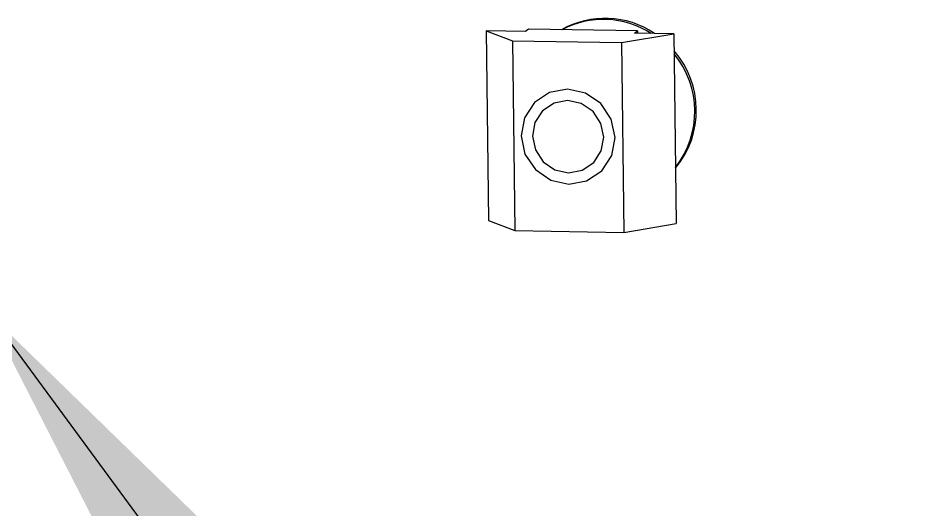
# Model space of a CAD drawing. Header units: millimetres. Extents: x 0 to 279, y 0 to 216.
# Drawn here: x 92.663 to 97.439, y 110.443 to 113.006 of the extents above; entities that cross this region are included whole.
import ezdxf

# ---------------------------------------------------------------- set-up
doc = ezdxf.new("R2010")
doc.units = ezdxf.units.MM
doc.layers.add('TITLE_BLOCK_BORDER', color=7, linetype='Continuous')
doc.dimstyles.new('SLDDIMSTYLE0', dxfattribs={"dimtxt": 0.18, "dimasz": 3.302, "dimexe": 0, "dimexo": 0.0625, "dimgap": 0, "dimtad": 0, "dimtih": 1, "dimtoh": 1, "dimdec": 0, "dimrnd": 1e-09, "dimzin": 0, "dimdsep": 46, "dimtxsty": 'Standard', "dimsah": 1, "dimcen": 0.09, "dimadec": 0, "dimazin": 0, "dimtfac": 3.302, "dimtdec": 0, "dimtofl": 0, "dimtmove": 0, "dimatfit": 3, "dimfxl": 1, "dimfrac": 2, "dimtolj": 1, "dimtzin": 0, "dimarcsym": 0})

msp = doc.modelspace()

# ---------------------------------------------------------------- linework, layer by layer
at = {"color": 7, "linetype": 'Continuous', "lineweight": 25}
for p, q in [((95.3131, 112.9376), (95.1072, 112.9409)), ((95.1072, 112.9409), (95.2446, 112.8881)), ((95.1072, 112.9409), (95.1196, 111.9511)), ((95.3288, 112.9489), (95.3131, 112.9376)), ((95.8975, 112.9398), (95.3288, 112.9489)), ((95.8134, 112.8789), (96.0878, 112.9252)), ((95.8819, 112.9285), (95.8975, 112.9398)), ((96.0878, 112.9252), (95.8819, 112.9285)), ((95.8975, 112.9398), (95.8977, 112.9282)), ((96.0878, 112.9252), (96.1002, 111.9354)), ((95.2446, 112.8881), (95.8134, 112.8789)), ((95.2446, 112.8881), (95.257, 111.8982)), ((95.8134, 112.8789), (95.8257, 111.8891)), ((95.1196, 111.9511), (95.257, 111.8982)), ((95.8257, 111.8891), (96.1002, 111.9354)), ((95.257, 111.8982), (95.8257, 111.8891))]:
    msp.add_line(p, q, dxfattribs=at)
at = {"color": 7, "linetype": 'Continuous', "lineweight": 25, "flags": 128}
for points in [[(95.5321, 112.636), (95.4385, 112.6187), (95.3596, 112.5663), (95.3075, 112.4869), (95.29, 112.3925), (95.3099, 112.2975), (95.364, 112.2164), (95.4442, 112.1615), (95.5383, 112.1411), (95.6319, 112.1585), (95.7107, 112.2108), (95.7629, 112.2903), (95.7803, 112.3847), (95.7605, 112.4797), (95.7063, 112.5608), (95.6261, 112.6157), (95.5321, 112.636)], [(95.6041, 112.5613), (95.5327, 112.5767), (95.4616, 112.5634), (95.4017, 112.5236), (95.3621, 112.4632), (95.3489, 112.3914), (95.364, 112.3192), (95.4052, 112.2576), (95.4662, 112.2159), (95.5377, 112.2005), (95.6088, 112.2138), (95.6687, 112.2536), (95.7083, 112.314), (95.7215, 112.3858), (95.7063, 112.458), (95.6651, 112.5196), (95.6041, 112.5613)]]:
    msp.add_lwpolyline(points, dxfattribs=at)
at = {"color": 7, "linetype": 'Continuous', "lineweight": 25}
for centre, radius, start, end in [((95.7276, 112.5418), 0.4641, 56.047, 119.3938), ((95.7194, 112.536), 0.4641, 57.4192, 117.906), ((95.7313, 112.5257), 0.4735, 320.4765, 40.9587), ((95.7232, 112.5197), 0.4736, 322.0316, 39.4035)]:
    msp.add_arc(centre, radius, start, end, dxfattribs=at)

# ---------------------------------------------------------------- leaders
at = {"layer": 'TITLE_BLOCK_BORDER'}
msp.add_leader([(92.4983, 111.4773), (101.678, 99.0581)], dimstyle='SLDDIMSTYLE0', dxfattribs=at)

doc.saveas('drawing.dxf')
